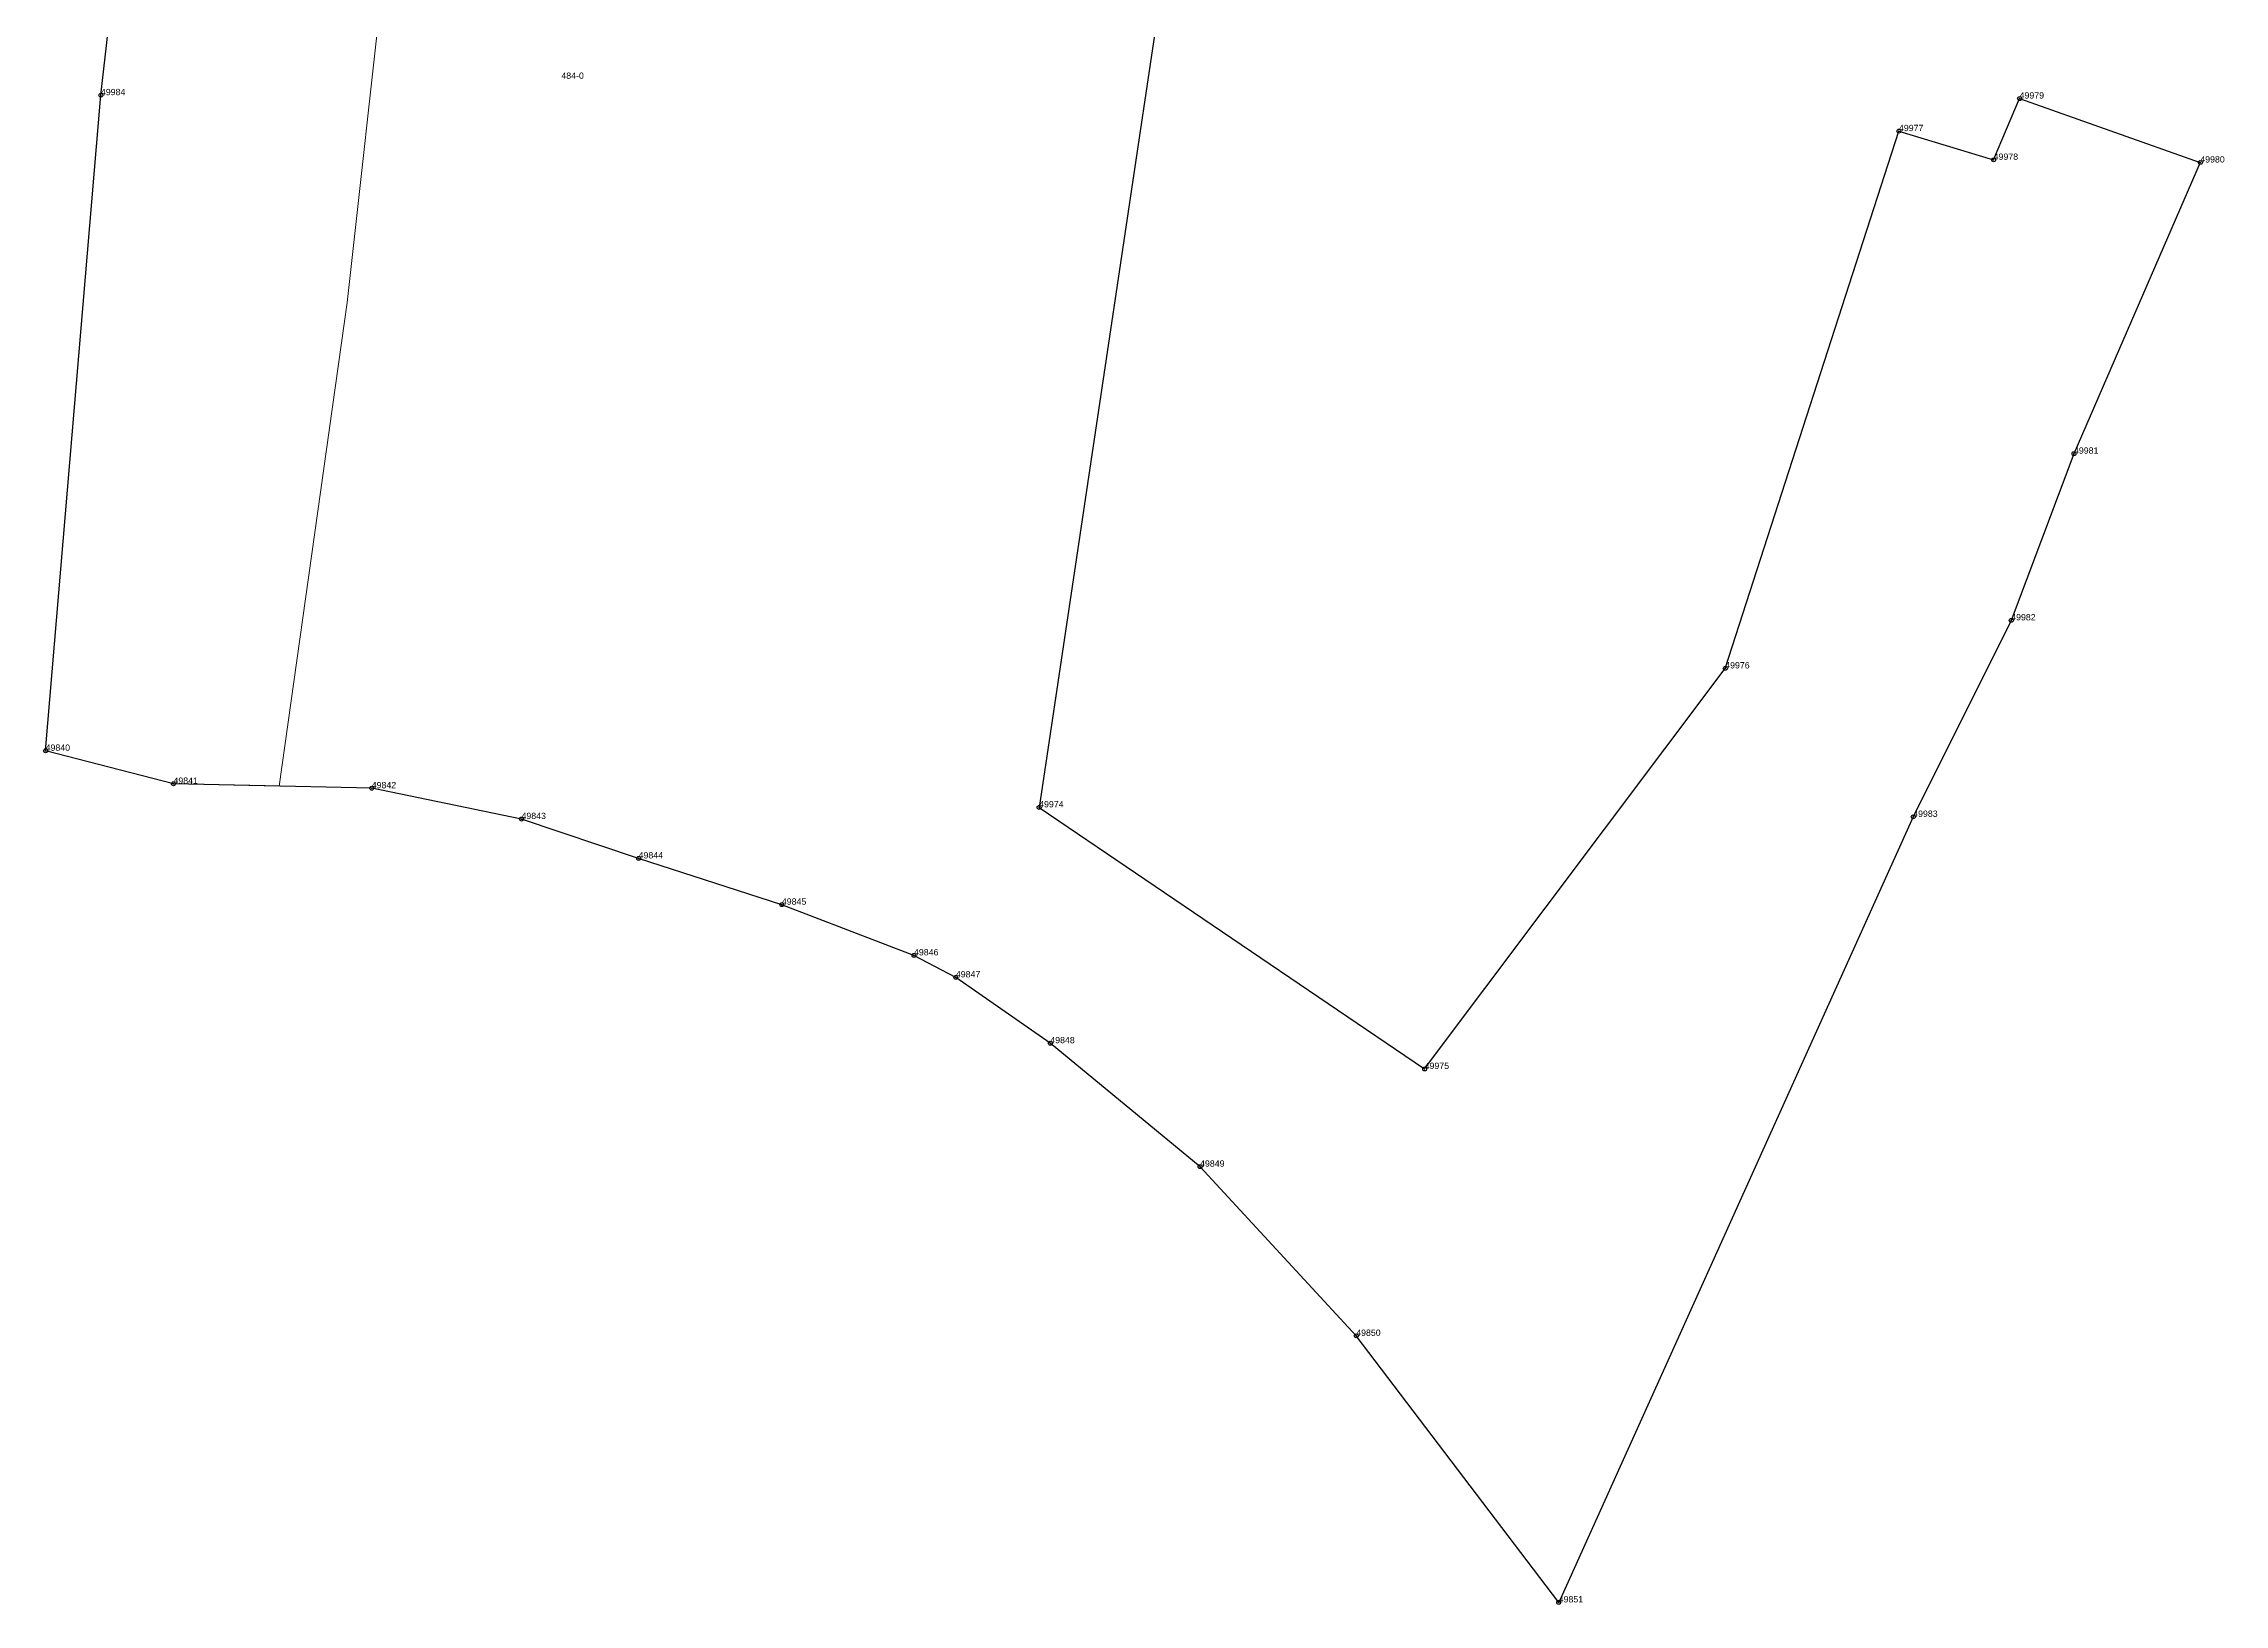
# Model space of a CAD drawing. Header units: metres. Extents: x 7509306 to 7511703, y 4689214 to 4691173.
# Drawn here: x 7509905.1 to 7510182.3, y 4690287.7 to 4690486.2 of the extents above; entities that cross this region are included whole.
import ezdxf

# ---------------------------------------------------------------- set-up
doc = ezdxf.new("R2010")
doc.units = ezdxf.units.M
doc.header["$PDMODE"] = 32
doc.header["$PDSIZE"] = 0.5
for name, color, linetype in [('Nr e Pikave Gjeodezike te Parceles Baze', 7, 'Continuous'), ('Nr Parceles Baze', 7, 'Continuous'), ('Parcela Baze', 7, 'Continuous'), ('Pikat', 7, 'Continuous')]:
    doc.layers.add(name, color=color, linetype=linetype)
doc.layers.add('Par-Re', color=1, linetype='Continuous', lineweight=0)
doc.styles.get("Standard").update_dxf_attribs({"font": 'arial.ttf'})

msp = doc.modelspace()

# ---------------------------------------------------------------- linework, layer by layer
at = {"layer": 'Par-Re', "flags": 128}
msp.add_lwpolyline([(7509952.81, 4690526.89), (7509955.66, 4690553.56), (7509958.77, 4690575.73), (7509963.75, 4690611.33), (7509966.88, 4690628.51), (7509970.56, 4690645.63), (7509980.85, 4690670.08), (7509977.8, 4690679.54), (7509967.83, 4690691.12), (7509956.17, 4690672.68), (7509933.21, 4690635.2), (7509930.13, 4690629.04), (7509925.93, 4690598.99), (7509915.84, 4690510.57), (7509912.34, 4690479.67), (7509905.31, 4690396.3), (7509921.56, 4690392.1), (7509935.01, 4690391.8), (7509943.64, 4690453.3), (7509948.34, 4690495.72)], close=True, dxfattribs=at)
at = {"layer": 'Parcela Baze'}
msp.add_lwpolyline([(7510046.73, 4690490.14), (7510031.62, 4690389.1), (7510080.63, 4690355.84), (7510118.84, 4690406.77), (7510140.93, 4690475.1), (7510152.97, 4690471.45), (7510156.27, 4690479.24), (7510179.24, 4690471.11), (7510163.18, 4690434.08), (7510155.2, 4690412.88), (7510142.74, 4690387.9), (7510097.67, 4690288), (7510071.93, 4690321.9), (7510052.08, 4690343.41), (7510033.04, 4690359.11), (7510021.03, 4690367.48), (7510015.71, 4690370.28), (7509998.91, 4690376.73), (7509980.7, 4690382.61), (7509965.81, 4690387.62), (7509946.77, 4690391.54), (7509921.56, 4690392.1), (7509905.31, 4690396.3), (7509912.34, 4690479.67), (7509915.84, 4690510.57)], dxfattribs=at)
at = {"layer": 'Pikat'}
for p in [(7509912.34, 4690479.67), (7510156.27, 4690479.24), (7510140.93, 4690475.1), (7510152.97, 4690471.45), (7510179.24, 4690471.11), (7510163.18, 4690434.08), (7510155.2, 4690412.88), (7510118.84, 4690406.77), (7509905.31, 4690396.3), (7509921.56, 4690392.1), (7509946.77, 4690391.54), (7510031.62, 4690389.1), (7509965.81, 4690387.62), (7510142.74, 4690387.9), (7509980.7, 4690382.61), (7509998.91, 4690376.73), (7510015.71, 4690370.28), (7510021.03, 4690367.48), (7510033.04, 4690359.11), (7510080.63, 4690355.84), (7510052.08, 4690343.41), (7510071.93, 4690321.9), (7510097.67, 4690288)]:
    msp.add_point(p, dxfattribs=at)

# ---------------------------------------------------------------- texts
at = {"layer": 'Nr e Pikave Gjeodezike te Parceles Baze'}
for s, p in [('49984', (7509912.34, 4690479.67)), ('49979', (7510156.27, 4690479.24)), ('49977', (7510140.93, 4690475.1)), ('49978', (7510152.97, 4690471.45)), ('49980', (7510179.24, 4690471.11)), ('49981', (7510163.18, 4690434.08)), ('49982', (7510155.2, 4690412.88)), ('49976', (7510118.84, 4690406.77)), ('49840', (7509905.31, 4690396.3)), ('49841', (7509921.56, 4690392.1)), ('49842', (7509946.77, 4690391.54)), ('49843', (7509965.81, 4690387.62)), ('49974', (7510031.62, 4690389.1)), ('49983', (7510142.74, 4690387.9)), ('49844', (7509980.7, 4690382.61)), ('49845', (7509998.91, 4690376.73)), ('49846', (7510015.71, 4690370.28)), ('49847', (7510021.03, 4690367.48)), ('49848', (7510033.04, 4690359.11)), ('49975', (7510080.63, 4690355.84)), ('49849', (7510052.08, 4690343.41)), ('49850', (7510071.93, 4690321.9)), ('49851', (7510097.67, 4690288))]:
    msp.add_text(s, height=0.8, dxfattribs=at).set_placement(p)
at = {"layer": 'Nr Parceles Baze'}
msp.add_text('484-0', height=0.8, dxfattribs=at).set_placement((7509970.88, 4690481.75))

doc.saveas('drawing.dxf')
